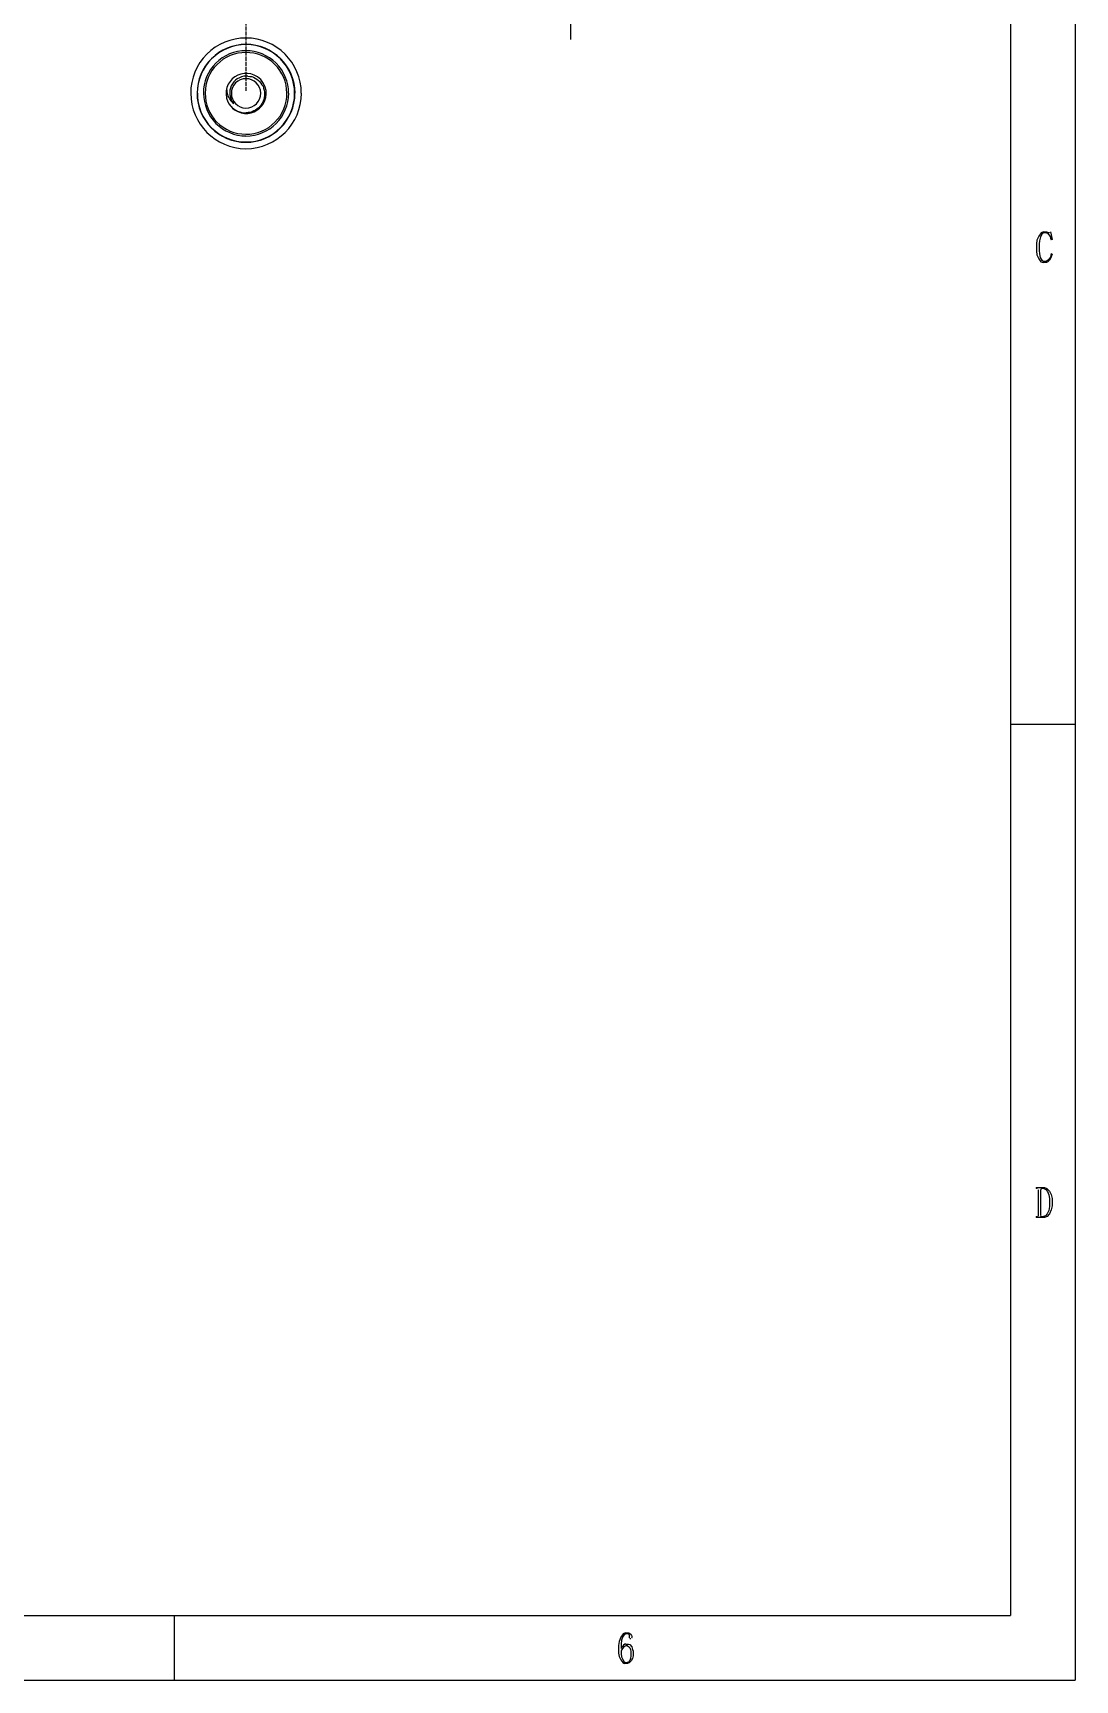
# Model space of a CAD drawing. Header units: millimetres. Extents: x 4 to 529, y -167 to 297.
# Drawn here: x 427.7 to 529, y -166.6 to -6.5 of the extents above; entities that cross this region are included whole.
import ezdxf

# ---------------------------------------------------------------- set-up
doc = ezdxf.new("R2010")
doc.units = ezdxf.units.MM
doc.linetypes.add('PDF_IMPORT', pattern=[1, 0.8, -0.2])
doc.layers.add('PDF_图层 1', color=7, linetype='Continuous', true_color=0x231f20)

msp = doc.modelspace()

# ---------------------------------------------------------------- linework, layer by layer
at = {"layer": 'PDF_图层 1', "color": 7, "lineweight": -3, "true_color": 0xffffff}
for points in [[(528.97, 204.74), (528.97, -166.57)], [(522.7, 198.5), (522.7, -160.31)], [(479.94, 1.09), (479.94, -3.94), (479.94, -7.18)], [(448.61, -10.74), (448.44, -10.74)], [(448.61, -10.74), (448.81, -10.77)], [(448.81, -10.77), (448.98, -10.79)], [(448.98, -10.79), (449.15, -10.85)], [(449.15, -10.85), (449.32, -10.93)], [(449.32, -10.93), (449.49, -11.05)], [(449.49, -11.05), (449.63, -11.16)], [(449.63, -11.16), (449.74, -11.27)], [(450.14, -11.47), (449.85, -11.08)], [(446.52, -11.98), (446.55, -12.12)], [(446.55, -12.12), (446.55, -12.29)], [(446.55, -12.29), (446.58, -12.4)], [(446.58, -12.4), (446.64, -12.54)], [(446.64, -12.54), (446.66, -12.68)], [(446.66, -12.68), (446.72, -12.8)], [(446.72, -12.8), (446.81, -12.91)], [(449.74, -11.27), (449.88, -11.41)], [(449.88, -11.41), (449.97, -11.58)], [(449.97, -11.58), (450.08, -11.73)], [(450.08, -11.73), (450.14, -11.92)], [(450.14, -11.92), (450.19, -12.09)], [(450.19, -12.09), (450.22, -12.29)], [(450.22, -12.66), (450.19, -12.83)], [(450.22, -12.29), (450.22, -12.46)], [(450.22, -12.46), (450.22, -12.66)], [(446.66, -13.25), (446.78, -13.45), (446.92, -13.64)], [(446.81, -12.91), (446.86, -13.02)], [(446.86, -13.02), (446.95, -13.14)], [(446.95, -13.14), (447.03, -13.22)], [(446.97, -13.7), (447.12, -13.87), (447.31, -14.01)], [(447.03, -13.22), (447.12, -13.31)], [(447.12, -13.31), (447.23, -13.39)], [(448.64, -14.29), (448.44, -14.32)], [(448.81, -14.27), (448.64, -14.29)], [(449.01, -14.21), (448.81, -14.27)], [(449.18, -14.12), (449.01, -14.21)], [(449.35, -14.04), (449.18, -14.12)], [(449.51, -13.93), (449.35, -14.04)], [(449.66, -13.81), (449.51, -13.93)], [(449.8, -13.67), (449.66, -13.81)], [(449.91, -13.53), (449.8, -13.67)], [(449.99, -13.36), (449.91, -13.53)], [(450.08, -13.19), (449.99, -13.36)], [(450.16, -13.02), (450.08, -13.19)], [(450.19, -12.83), (450.16, -13.02)], [(525.27, -26.69), (525.22, -27.05)], [(525.22, -27.05), (525.22, -27.76)], [(525.44, -26.29), (525.27, -26.69)], [(525.67, -25.98), (525.44, -26.29)], [(525.5, -26.74), (525.47, -27.05)], [(525.47, -27.05), (525.47, -27.67)], [(525.61, -26.37), (525.5, -26.74)], [(525.78, -26.06), (525.61, -26.37)], [(525.89, -25.87), (525.67, -25.98)], [(525.92, -25.98), (525.78, -26.06)], [(525.89, -25.87), (526.15, -25.87)], [(526.18, -25.98), (525.92, -25.98)], [(526.15, -25.87), (526.2, -25.87)], [(526.18, -25.98), (526.29, -26.01)], [(526.2, -25.87), (526.29, -25.89), (526.37, -25.95)], [(526.29, -26.01), (526.43, -26.15)], [(526.4, -25.95), (526.49, -25.95)], [(526.43, -26.15), (526.54, -26.32)], [(526.54, -26.32), (526.6, -26.49)], [(526.6, -25.87), (526.74, -26.63)], [(526.6, -26.49), (526.66, -26.66)], [(526.74, -26.63), (526.66, -26.66)], [(525.22, -27.76), (525.27, -28.12)], [(525.27, -28.12), (525.44, -28.49)], [(525.44, -28.49), (525.64, -28.77)], [(525.47, -27.67), (525.5, -28.01)], [(525.5, -28.01), (525.58, -28.35)], [(525.58, -28.35), (525.75, -28.63)], [(525.64, -28.77), (525.87, -28.86)], [(525.75, -28.63), (525.89, -28.72)], [(525.89, -28.72), (526.18, -28.72)], [(526.29, -28.66), (526.18, -28.72)], [(526.32, -28.8), (526.18, -28.86)], [(526.43, -28.52), (526.29, -28.66)], [(526.49, -28.63), (526.32, -28.8)], [(526.57, -28.32), (526.43, -28.52)], [(526.63, -28.41), (526.49, -28.63)], [(526.63, -28.15), (526.57, -28.32)], [(526.66, -27.98), (526.63, -28.15)], [(526.68, -28.21), (526.63, -28.41)], [(526.66, -27.98), (526.74, -28.04)], [(526.74, -28.04), (526.68, -28.21)], [(526.18, -28.86), (525.87, -28.86)], [(522.7, -39.78), (522.7, -91.55)], [(528.97, -73.74), (522.7, -73.74)], [(525.19, -118.73), (526.01, -118.73)], [(525.19, -118.73), (525.19, -118.81)], [(525.3, -118.81), (525.19, -118.81)], [(525.39, -118.93), (525.39, -121.44)], [(525.67, -118.87), (525.61, -118.9)], [(525.61, -118.93), (525.61, -121.44)], [(525.75, -118.81), (525.7, -118.84)], [(525.95, -118.81), (525.75, -118.81)], [(525.95, -118.81), (526.12, -118.9)], [(526.01, -118.73), (526.23, -118.81)], [(526.12, -118.9), (526.29, -119.12)], [(526.23, -118.81), (526.49, -119.07)], [(526.29, -119.12), (526.43, -119.43)], [(526.43, -119.43), (526.49, -119.8)], [(526.49, -119.07), (526.66, -119.41)], [(526.49, -119.8), (526.49, -120.56)], [(526.66, -119.41), (526.74, -119.77)], [(526.74, -119.77), (526.74, -120.51)], [(525.19, -121.55), (525.3, -121.55)], [(525.19, -121.55), (525.19, -121.64)], [(525.39, -121.47), (525.36, -121.52)], [(525.61, -121.47), (525.64, -121.52)], [(525.64, -121.52), (525.7, -121.52)], [(525.72, -121.55), (525.92, -121.55)], [(526.09, -121.47), (525.92, -121.55)], [(526.26, -121.55), (526.01, -121.64)], [(526.26, -121.27), (526.09, -121.47)], [(526.43, -120.96), (526.26, -121.27)], [(526.49, -121.27), (526.26, -121.55)], [(526.49, -120.56), (526.43, -120.96)], [(526.66, -120.9), (526.49, -121.27)], [(526.74, -120.51), (526.66, -120.9)], [(526.01, -121.64), (525.19, -121.64)], [(35.13, -160.31), (522.7, -160.31)], [(441.44, -160.31), (441.44, -166.54)], [(484.68, -162.82), (484.63, -163.21)], [(484.63, -163.21), (484.63, -163.95)], [(484.85, -162.39), (484.68, -162.82)], [(485.08, -162.08), (484.85, -162.39)], [(484.91, -162.68), (484.88, -163.07)], [(484.88, -163.07), (484.88, -163.52)], [(485.05, -162.34), (484.91, -162.68)], [(485.11, -163.18), (484.99, -163.3)], [(485.19, -162.14), (485.05, -162.34)], [(485.28, -161.97), (485.08, -162.08)], [(485.22, -163.1), (485.11, -163.18)], [(485.33, -162.08), (485.19, -162.14)], [(485.33, -163.07), (485.22, -163.1)], [(485.28, -161.97), (485.59, -161.97)], [(485.5, -162.08), (485.33, -162.08)], [(485.33, -163.07), (485.59, -163.07)], [(485.56, -162.08), (485.5, -162.08)], [(485.56, -162.08), (485.62, -162.11)], [(485.59, -161.97), (485.67, -162.03)], [(485.59, -163.07), (485.73, -163.13)], [(485.62, -162.11), (485.64, -162.17)], [(485.64, -162.2), (485.64, -162.25)], [(485.64, -162.28), (485.64, -162.34)], [(485.64, -162.37), (485.64, -162.42)], [(485.64, -162.42), (485.64, -162.48)], [(485.67, -162.03), (485.78, -162.11)], [(485.81, -162.56), (485.73, -162.56)], [(485.73, -163.13), (485.9, -163.35)], [(485.78, -162.11), (485.87, -162.23)], [(485.87, -162.23), (485.9, -162.31)], [(485.9, -162.45), (485.87, -162.51)], [(485.9, -162.31), (485.9, -162.39)], [(485.9, -162.39), (485.9, -162.45)], [(484.63, -163.95), (484.68, -164.29)], [(484.68, -164.29), (484.83, -164.62)], [(484.83, -164.62), (485.02, -164.88)], [(484.91, -163.41), (484.88, -163.52)], [(484.94, -163.61), (484.88, -163.78)], [(484.88, -163.78), (484.88, -164.03)], [(484.88, -164.03), (484.91, -164.31)], [(484.99, -163.3), (484.91, -163.41)], [(484.91, -164.31), (485.02, -164.57)], [(485.02, -163.47), (484.94, -163.61)], [(485.14, -163.35), (485.02, -163.47)], [(485.02, -164.57), (485.16, -164.79)], [(485.25, -163.27), (485.14, -163.35)], [(485.16, -164.79), (485.28, -164.88)], [(485.33, -163.24), (485.25, -163.27)], [(485.5, -163.24), (485.33, -163.24)], [(485.59, -164.82), (485.47, -164.88)], [(485.5, -163.24), (485.59, -163.3)], [(485.59, -163.3), (485.7, -163.44)], [(485.7, -164.68), (485.59, -164.82)], [(485.84, -164.71), (485.64, -164.91)], [(485.7, -163.44), (485.78, -163.61)], [(485.78, -164.48), (485.7, -164.68)], [(485.78, -163.61), (485.81, -163.81)], [(485.81, -164.23), (485.78, -164.48)], [(485.81, -163.81), (485.81, -164.23)], [(485.98, -164.48), (485.84, -164.71)], [(485.9, -163.35), (485.98, -163.61)], [(485.98, -163.61), (486.04, -163.78)], [(486.04, -164.23), (485.98, -164.48)], [(486.04, -163.78), (486.04, -164.23)], [(485.02, -164.88), (485.19, -164.96)], [(485.5, -164.96), (485.19, -164.96)], [(485.28, -164.88), (485.47, -164.88)], [(485.64, -164.91), (485.5, -164.96)], [(3.86, -166.57), (528.97, -166.57)]]:
    msp.add_lwpolyline(points, dxfattribs=at)
at = {"layer": 'PDF_图层 1', "color": 7, "linetype": 'PDF_IMPORT', "lineweight": -3, "ltscale": 0.487514, "true_color": 0xffffff}
msp.add_lwpolyline([(448.44, -12.18), (448.44, 152.35)], dxfattribs=at)
at = {"layer": 'PDF_图层 1', "color": 7, "lineweight": -3, "true_color": 0xffffff}
for centre, radius, start, end in [((448.41, -12.4), 5.36, 89.9746, 180.0254), ((448.41, -12.39), 4.73, 89.9056, 180.0944), ((448.42, -12.41), 4.73, 269.9056, 179.8982), ((448.42, -12.42), 5.38, 0.2316, 90.0692), ((448.43, -12.42), 4.76, 0.1964, 90.1436), ((448.4, -12.39), 4.11, 89.816, 180.184), ((448.39, -12.38), 3.93, 89.6441, 180.3559), ((448.43, -12.41), 4.13, 0.1508, 90.2403), ((448.44, -12.4), 3.95, 359.9936, 90.4142), ((448.46, -12.35), 1.61, 90.7631, 220.0737), ((448.4, -12.39), 1.4, 89.4352, 180.5648), ((448.44, -12.41), 5.38, 179.9308, 269.7684), ((448.43, -12.41), 4.76, 179.8564, 269.8036), ((448.41, -12.43), 4.71, 179.6138, 270.0441), ((448.43, -12.42), 4.13, 179.7597, 269.8492), ((448.41, -12.43), 3.95, 179.5858, 270.0064), ((448.4, -12.38), 5.41, 270.1869, 359.8131), ((448.4, -12.39), 4.78, 270.146, 359.854), ((448.41, -12.4), 4.16, 270.0928, 359.9072), ((448.42, -12.41), 3.98, 269.9335, 0.0665), ((448.41, -12.4), 1.45, 270.2397, 359.7603), ((448.45, -12.26), 2.06, 222.1681, 269.9069)]:
    msp.add_arc(centre, radius, start, end, dxfattribs=at)
for points in [[(449.85, -11.08), (448.26, -9.52), (445.81, -11.22), (446.66, -13.25)], [(449.85, -12.4), (449.85, -11.61), (449.2, -10.99), (448.41, -10.99)], [(447, -12.4), (447, -13.19), (447.62, -13.84), (448.41, -13.84)], [(447.31, -14.01), (449.01, -15.18), (451.14, -13.3), (450.14, -11.47)]]:
    msp.add_open_spline(points, degree=3, dxfattribs=at)
at = {"layer": 'PDF_图层 1', "color": 7, "lineweight": -3, "true_color": 0xffffff, "transparency": 33554559}
for points in [[(526.37, -25.95), (526.37, -25.98), (526.4, -25.95), (526.4, -25.98)], [(526.49, -25.95), (526.49, -25.98), (526.51, -25.95), (526.51, -25.98)], [(526.51, -25.95), (526.51, -25.98), (526.54, -25.95), (526.54, -25.98)], [(526.54, -25.92), (526.54, -25.95), (526.57, -25.92), (526.57, -25.95)], [(526.57, -25.89), (526.57, -25.92), (526.6, -25.89), (526.6, -25.92)], [(526.57, -25.92), (526.57, -25.95), (526.6, -25.92), (526.6, -25.95)], [(525.33, -118.84), (525.33, -118.87), (525.36, -118.84), (525.36, -118.87)], [(525.36, -118.87), (525.36, -118.9), (525.39, -118.87), (525.39, -118.9)], [(525.39, -118.9), (525.39, -118.93), (525.41, -118.9), (525.41, -118.93)], [(525.39, -118.93), (525.39, -118.95), (525.41, -118.93), (525.41, -118.95)], [(525.61, -118.9), (525.61, -118.93), (525.64, -118.9), (525.64, -118.93)], [(525.7, -118.84), (525.7, -118.87), (525.72, -118.84), (525.72, -118.87)], [(525.3, -121.55), (525.3, -121.58), (525.33, -121.55), (525.33, -121.58)], [(525.33, -121.52), (525.33, -121.55), (525.36, -121.52), (525.36, -121.55)], [(525.39, -121.47), (525.39, -121.5), (525.41, -121.47), (525.41, -121.5)], [(525.61, -121.44), (525.61, -121.47), (525.64, -121.44), (525.64, -121.47)], [(525.7, -121.52), (525.7, -121.55), (525.72, -121.52), (525.72, -121.55)], [(485.64, -162.2), (485.64, -162.23), (485.67, -162.2), (485.67, -162.23)], [(485.64, -162.28), (485.64, -162.31), (485.67, -162.28), (485.67, -162.31)], [(485.64, -162.37), (485.64, -162.39), (485.67, -162.37), (485.67, -162.39)], [(485.67, -162.51), (485.67, -162.54), (485.7, -162.51), (485.7, -162.54)], [(485.7, -162.54), (485.7, -162.56), (485.73, -162.54), (485.73, -162.56)], [(485.73, -162.56), (485.73, -162.59), (485.76, -162.56), (485.76, -162.59)], [(485.84, -162.54), (485.84, -162.56), (485.87, -162.54), (485.87, -162.56)], [(485.87, -162.51), (485.87, -162.54), (485.9, -162.51), (485.9, -162.54)]]:
    msp.add_solid(points, dxfattribs=at)

doc.saveas('drawing.dxf')
